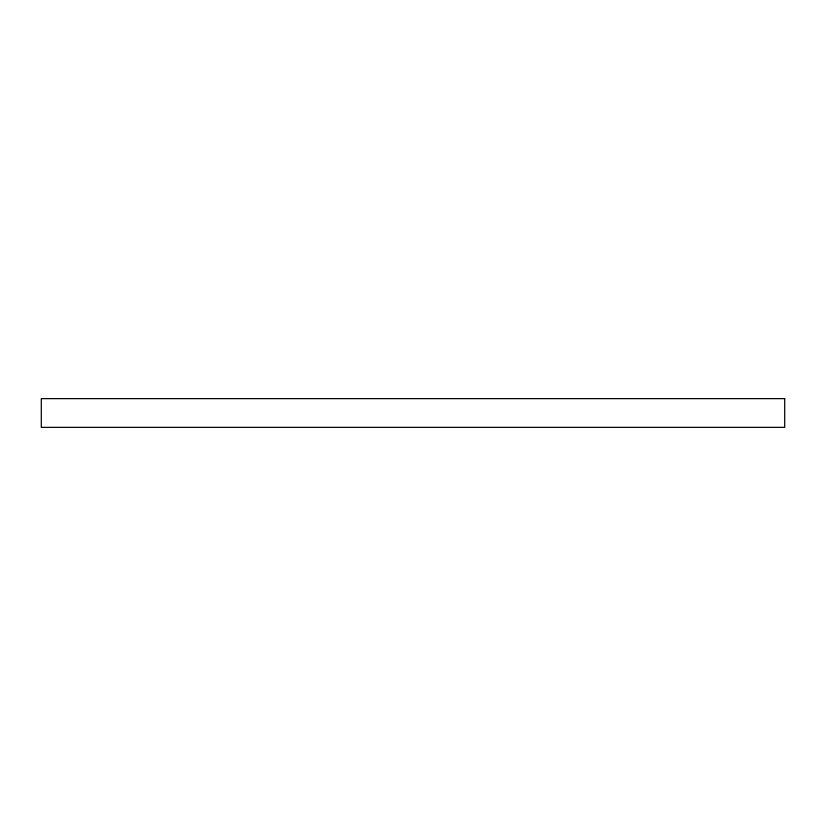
<?xml version="1.0" encoding="UTF-8"?>
<svg xmlns="http://www.w3.org/2000/svg" width="826" height="826" viewBox="0 0 826 826"><rect width="100%" height="100%" fill="white"/><g stroke="black" fill="none" stroke-linecap="round" stroke-linejoin="round"><path stroke-width="1.24" d="M784.7 398.638L41.3 398.638L41.3 427.362L784.7 427.362L784.7 398.638"/></g></svg>
